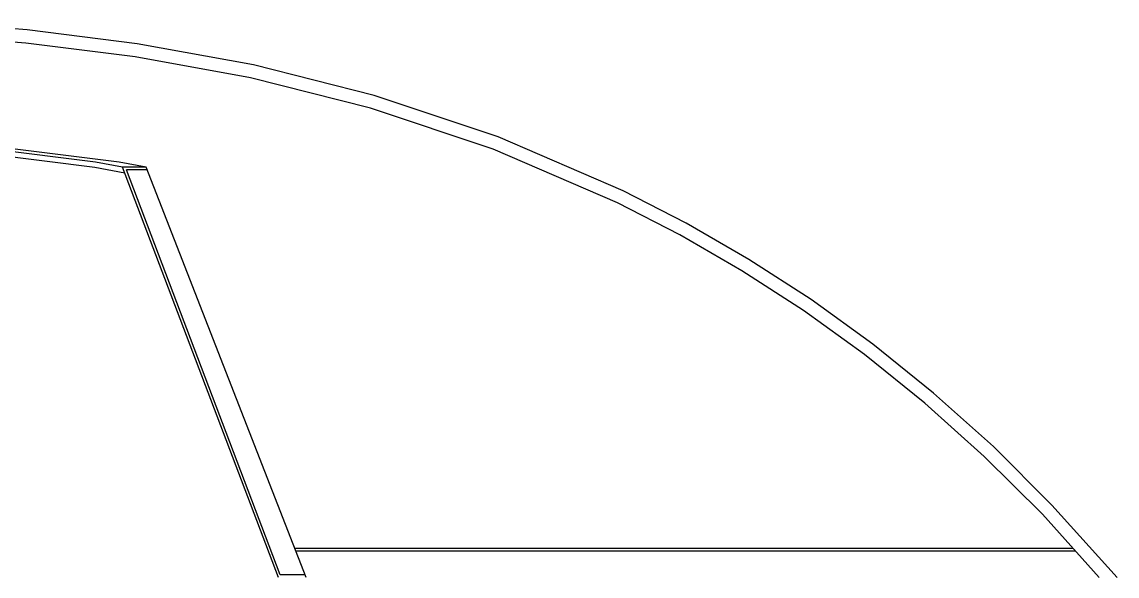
# Model space of a CAD drawing. Extents: x -11388 to 5235, y -758 to 9868.
# Drawn here: x -8395 to -6341, y 2037 to 3077 of the extents above; entities that cross this region are included whole.
import ezdxf

# ---------------------------------------------------------------- set-up
doc = ezdxf.new("R2010")
doc.units = 0
doc.header["$MEASUREMENT"] = 0
doc.layers.add('OUTLINE', color=2, linetype='CONTINUOUS')

msp = doc.modelspace()

# ---------------------------------------------------------------- linework, layer by layer
at = {"layer": 'OUTLINE', "color": 7, "linetype": 'Continuous'}
for p, q in [((-8161.7, 2804.2), (-8205.8, 2804.2)), ((-7913.5, 2034.5), (-8205.8, 2804.2)), ((-7910, 2039.5), (-8198.5, 2799.2)), ((-8159.8, 2799.2), (-8198.5, 2799.2)), ((-7883.1, 2089.5), (-6423.7, 2089.5)), ((-7881.2, 2084.5), (-6419.2, 2084.5)), ((-7863.7, 2039.5), (-7910, 2039.5))]:
    msp.add_line(p, q, dxfattribs=at)
at = {"layer": 'OUTLINE', "color": 7}
for points in [[(-6340.6, 2034.5), (-6462.7, 2170.1), (-6572.7, 2279.9), (-6684.9, 2380.5), (-6799, 2472.3), (-6914.6, 2555.8), (-7031.3, 2631.2), (-7148.7, 2699.1), (-7266.7, 2759.9), (-7501.6, 2861.3), (-7733.9, 2939), (-7960.4, 2996.1), (-8178.3, 3035.9), (-8384.5, 3061.7), (-8576.4, 3076.8)], [(-6374.2, 2034.5), (-6480.8, 2152.9), (-6589.9, 2261.7), (-6701.1, 2361.4), (-6814.2, 2452.5), (-6928.7, 2535.1), (-7044.3, 2609.9), (-7160.7, 2677.2), (-7277.4, 2737.3), (-7510.5, 2837.9), (-7740.9, 2915), (-7965.7, 2971.6), (-8182.1, 3011.2), (-8387.1, 3036.9), (-8577.9, 3051.9)], [(-8161.7, 2804.2), (-8212.5, 2813.5), (-8407.3, 2837.8), (-8590.1, 2852.2), (-8758.3, 2859.5), (-8909.2, 2862.8), (-9040.8, 2864.7), (-9156.7, 2865.7), (-9263.6, 2866.1), (-9368.6, 2865.9), (-9478.7, 2865.4), (-9600.9, 2864.6), (-9741.8, 2863.7), (-9881.7, 2862.9)], [(-8205.8, 2804.2), (-8256.6, 2813.5), (-8451.4, 2837.8), (-8634.2, 2852.2), (-8802.3, 2859.5), (-8953.3, 2862.8), (-9084.9, 2864.7), (-9200.7, 2865.7), (-9307.7, 2866.1), (-9412.7, 2865.9), (-9522.8, 2865.4), (-9644.9, 2864.6), (-9785.9, 2863.7), (-9881.7, 2863.2)], [(-8201.6, 2793.2), (-8258.1, 2803.6), (-8452.4, 2827.9), (-8634.8, 2842.2), (-8802.7, 2849.5), (-8953.5, 2852.8), (-9085, 2854.7), (-9200.8, 2855.7), (-9307.7, 2856.1), (-9412.6, 2855.9), (-9522.8, 2855.4), (-9644.9, 2854.6), (-9785.8, 2853.7), (-9881.7, 2853.2)], [(-7861.7, 2034.5), (-8161.7, 2804.2)]]:
    msp.add_lwpolyline(points, dxfattribs=at)

doc.saveas('drawing.dxf')
